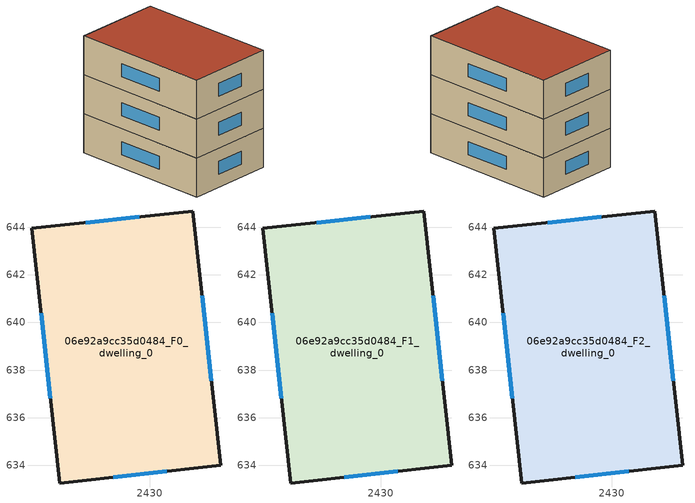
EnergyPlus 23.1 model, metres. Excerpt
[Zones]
06e92a9cc35d0484_F0_dwelling_0
 floor ground (EU_floor_Construction): 2431.82,644.69 2432.98,633.99 2426.21,633.25 2425.05,643.96 z0
 wall outside (EU_wall_Construction): 2432.98,633.99 2431.82,644.69 2425.05,643.96 2426.21,633.25 2432.98,633.99 z0:3
 window (EU_Window_Construction): 2432.59,637.56 2432.2,641.12 / 2428.46,633.5 2430.72,633.74 / 2425.43,640.39 2425.82,636.82 / 2429.56,644.45 2427.3,644.2 z1:2
06e92a9cc35d0484_F1_dwelling_0
 floor to 06e92a9cc35d0484_F0_dwelling_0 (EU_floor_Construction): 2431.82,644.69 2432.98,633.99 2426.21,633.25 2425.05,643.96 z3
 wall outside (EU_wall_Construction): 2432.98,633.99 2431.82,644.69 2425.05,643.96 2426.21,633.25 2432.98,633.99 z3:6
 window (EU_Window_Construction): 2432.59,637.56 2432.2,641.12 / 2428.46,633.5 2430.72,633.74 / 2425.43,640.39 2425.82,636.82 / 2429.56,644.45 2427.3,644.2 z4:5
06e92a9cc35d0484_F2_dwelling_0
 floor to 06e92a9cc35d0484_F1_dwelling_0 (EU_floor_Construction): 2431.82,644.69 2432.98,633.99 2426.21,633.25 2425.05,643.96 z6
 wall outside (EU_wall_Construction): 2432.98,633.99 2431.82,644.69 2425.05,643.96 2426.21,633.25 2432.98,633.99 z6:9
 window (EU_Window_Construction): 2432.59,637.56 2432.2,641.12 / 2428.46,633.5 2430.72,633.74 / 2425.43,640.39 2425.82,636.82 / 2429.56,644.45 2427.3,644.2 z7:8
 roof outside (EU_roof_Construction): 2432.98,633.99 2431.82,644.69 2425.05,643.96 2426.21,633.25 z9
[Building]
EU S2 Campaign: North Axis=0; Terrain=City; Solar Distribution=FullExterior
[Site:Location]
Bologna: Latitude=44.5; Longitude=11.25; Time Zone=1; Elevation=37
[SizingPeriod:WeatherFileDays]
AnnualSizingPeriod: Begin Month=1; Begin Day of Month=1; End Month=12; End Day of Month=31; Day of Week for Start Day=Monday; Use Weather File Daylight Saving Period=No; Use Weather File Rain and Snow Indicators=No
[MATERIAL]
EU_InternalMass_Material: Roughness=MediumRough; Thickness=0.1; Conductivity=1; Density=1800; Specific Heat=900; Thermal Absorptance=0.9; Solar Absorptance=0.7; Visible Absorptance=0.7
[MATERIAL:NOMASS] Roughness=MediumRough; Thermal Absorptance=0.9; Solar Absorptance=0.7; Visible Absorptance=0.7
Name | Thermal Resistance
EU_wall_NoMass | 0.937881
EU_roof_NoMass | 0.548572
EU_floor_NoMass | 0.71348
[WINDOWMATERIAL:SIMPLEGLAZINGSYSTEM]
EU_Window_SimpleGlazing: UFactor=4.25633; Solar Heat Gain Coefficient=0.85; Visible Transmittance=0.85
[CONSTRUCTION]
EU_wall_Construction: EU_wall_NoMass
EU_roof_Construction: EU_roof_NoMass
EU_floor_Construction: EU_floor_NoMass
EU_Window_Construction: EU_Window_SimpleGlazing
EU_InternalMass_Construction: EU_InternalMass_Material
[ZONE] Type=1; Multiplier=1; Ceiling Height=autocalculate; Volume=219.965; Floor Area=autocalculate; Part of Total Floor Area=Yes
06e92a9cc35d0484_F0_dwelling_0; 06e92a9cc35d0484_F1_dwelling_0; 06e92a9cc35d0484_F2_dwelling_0
[INTERNALMASS] Construction=EU_InternalMass_Construction; Surface Area=73.3215
Name | Zone or ZoneList
06e92a9cc35d0484_F0_dwelling_0_EU_InternalMass | 06e92a9cc35d0484_F0_dwelling_0
06e92a9cc35d0484_F1_dwelling_0_EU_InternalMass | 06e92a9cc35d0484_F1_dwelling_0
06e92a9cc35d0484_F2_dwelling_0_EU_InternalMass | 06e92a9cc35d0484_F2_dwelling_0
[OTHEREQUIPMENT] Fuel Type=Electricity; Design Level Calculation Method=Watts/Area; Power per Zone Floor Area=1; Fraction Latent=0; Fraction Radiant=0; Fraction Lost=0; Carbon Dioxide Generation Rate=0; EndUse Subcategory=EU_Step8_InternalGains
Name | Zone or ZoneList or Space or SpaceList | Schedule
EU_Step8_InternalGain_06e92a9cc35d0484_F0_dwelling_0_f000 | 06e92a9cc35d0484_F0_dwelling_0 | EU_Step8_GainSchedule_06e92a9cc35d0484_F0_dwelling_0_f000
EU_Step8_InternalGain_06e92a9cc35d0484_F1_dwelling_0_f000 | 06e92a9cc35d0484_F1_dwelling_0 | EU_Step8_GainSchedule_06e92a9cc35d0484_F1_dwelling_0_f000
EU_Step8_InternalGain_06e92a9cc35d0484_F2_dwelling_0_f000 | 06e92a9cc35d0484_F2_dwelling_0 | EU_Step8_GainSchedule_06e92a9cc35d0484_F2_dwelling_0_f000
[ZONEVENTILATION:DESIGNFLOWRATE] Schedule=EU_AlwaysOn; Design Flow Rate Calculation Method=AirChanges/Hour; Air Changes per Hour=0.687892; Ventilation Type=Natural; Fan Pressure Rise=0; Fan Total Efficiency=1; Constant Term Coefficient=1; Temperature Term Coefficient=0; Velocity Term Coefficient=0; Velocity Squared Term Coefficient=0; Minimum Indoor Temperature=-100; Maximum Indoor Temperature=100; Delta Temperature=-100; Minimum Outdoor Temperature=-100; Maximum Outdoor Temperature=100; Maximum Wind Speed=40
Name | Zone or ZoneList or Space or SpaceList
EU_ConstantAir_06e92a9cc35d0484_F0_dwelling_0 | 06e92a9cc35d0484_F0_dwelling_0
EU_ConstantAir_06e92a9cc35d0484_F1_dwelling_0 | 06e92a9cc35d0484_F1_dwelling_0
EU_ConstantAir_06e92a9cc35d0484_F2_dwelling_0 | 06e92a9cc35d0484_F2_dwelling_0
[HVACTEMPLATE:THERMOSTAT] Constant Heating Setpoint=20; Constant Cooling Setpoint=50
EU_HeatOnly_06e92a9cc35d0484_F0_dwelling_0; EU_HeatOnly_06e92a9cc35d0484_F1_dwelling_0; EU_HeatOnly_06e92a9cc35d0484_F2_dwelling_0
[HVACTEMPLATE:ZONE:IDEALLOADSAIRSYSTEM] System Availability Schedule=EU_AlwaysOn; Maximum Heating Supply Air Temperature=50; Minimum Cooling Supply Air Temperature=13; Maximum Heating Supply Air Humidity Ratio=0.0156; Minimum Cooling Supply Air Humidity Ratio=0.0077; Heating Limit=NoLimit; Cooling Limit=NoLimit; Heating Availability Schedule=EU_AlwaysOn; Cooling Availability Schedule=EU_CoolingOff; Dehumidification Control Type=ConstantSensibleHeatRatio; Cooling Sensible Heat Ratio=0.7; Dehumidification Setpoint=60; Humidification Control Type=None; Humidification Setpoint=30; Outdoor Air Method=None; Outdoor Air Flow Rate per Person=0.00944; Outdoor Air Flow Rate per Zone Floor Area=0; Outdoor Air Flow Rate per Zone=0; Demand Controlled Ventilation Type=None; Outdoor Air Economizer Type=NoEconomizer; Heat Recovery Type=None; Sensible Heat Recovery Effectiveness=0.7; Latent Heat Recovery Effectiveness=0.65
Name | Template Thermostat
06e92a9cc35d0484_F0_dwelling_0 | EU_HeatOnly_06e92a9cc35d0484_F0_dwelling_0
06e92a9cc35d0484_F1_dwelling_0 | EU_HeatOnly_06e92a9cc35d0484_F1_dwelling_0
06e92a9cc35d0484_F2_dwelling_0 | EU_HeatOnly_06e92a9cc35d0484_F2_dwelling_0
[SIZING:ZONE] Zone Cooling Design Supply Air Temperature Input Method=SupplyAirTemperature; Zone Cooling Design Supply Air Temperature=13; Zone Heating Design Supply Air Temperature Input Method=SupplyAirTemperature; Zone Heating Design Supply Air Temperature=50; Zone Cooling Design Supply Air Humidity Ratio=0.008; Zone Heating Design Supply Air Humidity Ratio=0.008; Cooling Design Air Flow Method=DesignDay; Cooling Design Air Flow Rate=0; Cooling Minimum Air Flow per Zone Floor Area=0.000762; Cooling Minimum Air Flow=0; Cooling Minimum Air Flow Fraction=0.2; Heating Design Air Flow Method=DesignDay; Heating Design Air Flow Rate=0; Heating Maximum Air Flow per Zone Floor Area=0.002032; Heating Maximum Air Flow=0.141576; Heating Maximum Air Flow Fraction=0.3; Account for Dedicated Outdoor Air System=No; Dedicated Outdoor Air System Control Strategy=NeutralSupplyAir; Dedicated Outdoor Air Low Setpoint Temperature for Design=autosize; Dedicated Outdoor Air High Setpoint Temperature for Design=autosize; Zone Load Sizing Method=Sensible Load Only No Latent Load; Zone Latent Cooling Design Supply Air Humidity Ratio Input Method=HumidityRatioDifference; Zone Cooling Design Supply Air Humidity Ratio Difference=0.005; Zone Latent Heating Design Supply Air Humidity Ratio Input Method=HumidityRatioDifference; Zone Humidification Design Supply Air Humidity Ratio Difference=0.005
06e92a9cc35d0484_F0_dwelling_0; 06e92a9cc35d0484_F1_dwelling_0; 06e92a9cc35d0484_F2_dwelling_0
[SCHEDULE:CONSTANT]
Name | Hourly Value
EU_AlwaysOn | 1
EU_CoolingOff | 0
[SCHEDULE:FILE] Column Number=1; Rows to Skip at Top=0; Number of Hours of Data=8760; Column Separator=Comma; Interpolate to Timestep=No; Minutes per Item=60; Adjust Schedule for Daylight Savings=Yes
Name | File
EU_Step8_GainSchedule_06e92a9cc35d0484_F0_dwelling_0_f000 | ../../schedules/06e92a9cc35d0484/06e92a9cc35d0484_F0_dwelling_0_f000_gain.csv
EU_Step8_GainSchedule_06e92a9cc35d0484_F1_dwelling_0_f000 | ../../schedules/06e92a9cc35d0484/06e92a9cc35d0484_F1_dwelling_0_f000_gain.csv
EU_Step8_GainSchedule_06e92a9cc35d0484_F2_dwelling_0_f000 | ../../schedules/06e92a9cc35d0484/06e92a9cc35d0484_F2_dwelling_0_f000_gain.csv
